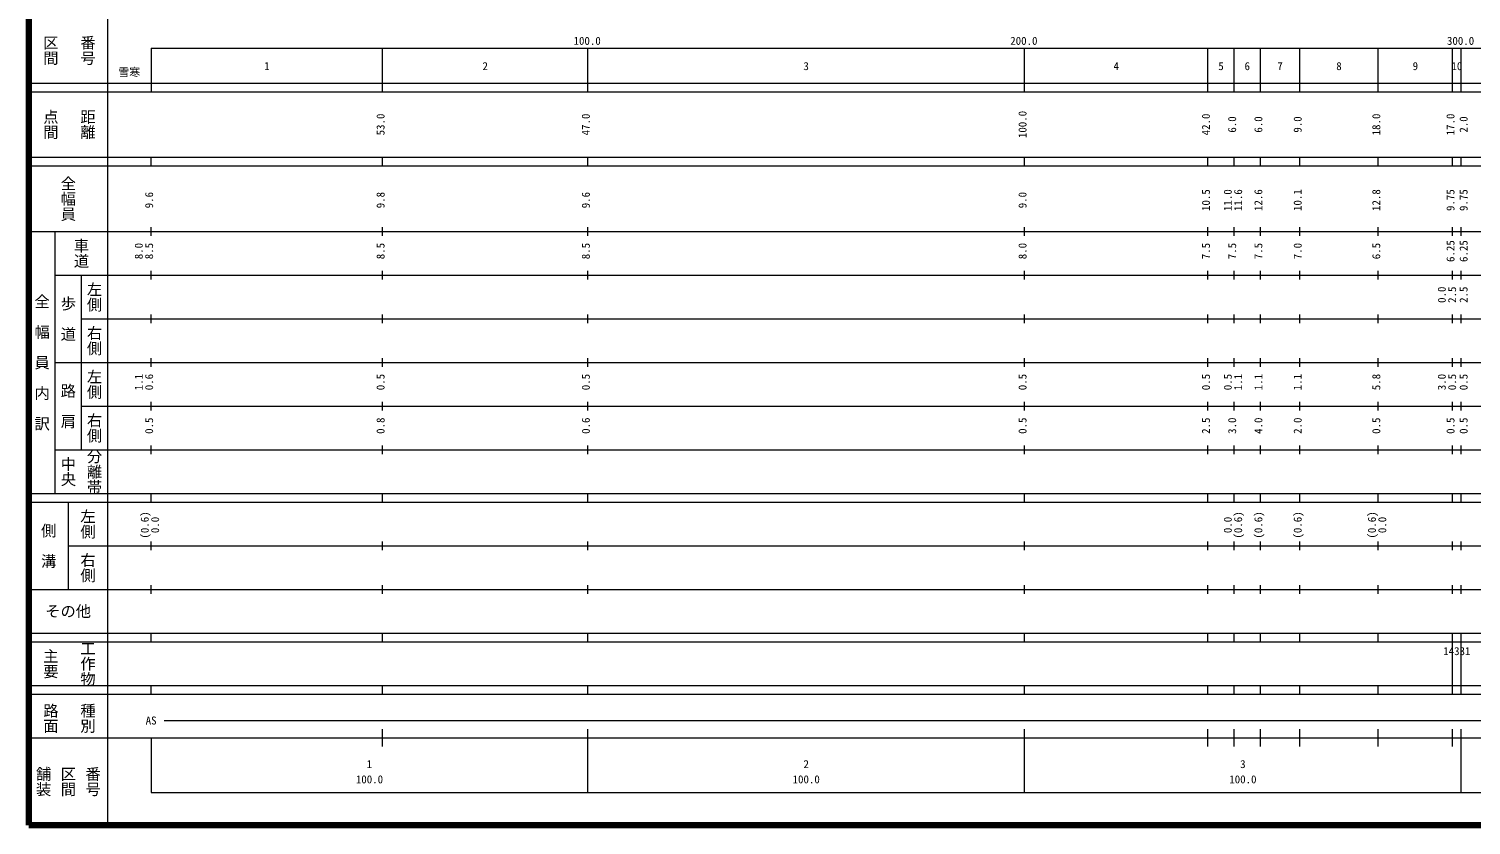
# Model space of a CAD drawing. Units: millimetres on the paper, enlarged 1000 times. Extents: x 40000 to 680000, y 20000 to 380000.
# Drawn here: x 40000 to 370268, y 20000 to 202409 of the extents above; entities that cross this region are included whole.
import ezdxf
from ezdxf.enums import TextEntityAlignment as Align

# ---------------------------------------------------------------- set-up
doc = ezdxf.new("R2010")
doc.units = ezdxf.units.MM
doc.header["$LTSCALE"] = 1000
doc.layers.add('M-TTL', color=2, linetype='Continuous', lineweight=140)
doc.layers.add('M-TTL-BAND', color=7, linetype='Continuous', lineweight=13)
doc.styles.add('@ＭＳ ゴシック', font='')
doc.styles.add('ＭＳ ゴシック', font='')
doc.styles.get('@ＭＳ ゴシック').set_extended_font_data('@MS Gothic')
doc.styles.get('ＭＳ ゴシック').set_extended_font_data('MS Gothic')

msp = doc.modelspace()

# ---------------------------------------------------------------- linework, layer by layer
at = {"layer": 'M-TTL'}
for p, q in [((40000, 380000), (40000, 20000)), ((40000, 20000), (680000, 20000))]:
    msp.add_line(p, q, dxfattribs=at)
at = {"layer": 'M-TTL-BAND'}
for p, q in [((58000, 370000), (58000, 20000)), ((68000, 198000), (579000, 198000)), ((68000, 198000), (68000, 188000)), ((121000, 188000), (121000, 198000)), ((168000, 188000), (168000, 198000)), ((268000, 188000), (268000, 198000)), ((310000, 188000), (310000, 198000)), ((316000, 188000), (316000, 198000)), ((322000, 188000), (322000, 198000)), ((331000, 188000), (331000, 198000)), ((349000, 188000), (349000, 198000)), ((366000, 188000), (366000, 198000)), ((368000, 188000), (368000, 198000)), ((40000, 190000), (579000, 190000)), ((40000, 188000), (579000, 188000)), ((40000, 173000), (579000, 173000)), ((68000, 171000), (68000, 173000)), ((121000, 171000), (121000, 173000)), ((168000, 171000), (168000, 173000)), ((268000, 171000), (268000, 173000)), ((310000, 171000), (310000, 173000)), ((316000, 171000), (316000, 173000)), ((322000, 171000), (322000, 173000)), ((331000, 171000), (331000, 173000)), ((349000, 171000), (349000, 173000)), ((366000, 171000), (366000, 173000)), ((368000, 171000), (368000, 173000)), ((40000, 171000), (579000, 171000)), ((40000, 156000), (579000, 156000)), ((46000, 96000), (46000, 156000)), ((68000, 155000), (68000, 157000)), ((121000, 155000), (121000, 157000)), ((168000, 155000), (168000, 157000)), ((268000, 155000), (268000, 157000)), ((310000, 155000), (310000, 157000)), ((316000, 155000), (316000, 157000)), ((322000, 155000), (322000, 157000)), ((331000, 155000), (331000, 157000)), ((349000, 155000), (349000, 157000)), ((366000, 155000), (366000, 157000)), ((368000, 155000), (368000, 157000)), ((46000, 146000), (579000, 146000)), ((52000, 146000), (52000, 106000)), ((68000, 145000), (68000, 147000)), ((121000, 145000), (121000, 147000)), ((168000, 145000), (168000, 147000)), ((268000, 145000), (268000, 147000)), ((310000, 145000), (310000, 147000)), ((316000, 145000), (316000, 147000)), ((322000, 145000), (322000, 147000)), ((331000, 145000), (331000, 147000)), ((349000, 145000), (349000, 147000)), ((366000, 145000), (366000, 147000)), ((368000, 145000), (368000, 147000)), ((52000, 136000), (579000, 136000)), ((68000, 135000), (68000, 137000)), ((121000, 135000), (121000, 137000)), ((168000, 135000), (168000, 137000)), ((268000, 135000), (268000, 137000)), ((310000, 135000), (310000, 137000)), ((316000, 135000), (316000, 137000)), ((322000, 135000), (322000, 137000)), ((331000, 135000), (331000, 137000)), ((349000, 135000), (349000, 137000)), ((366000, 135000), (366000, 137000)), ((368000, 135000), (368000, 137000)), ((46000, 126000), (579000, 126000)), ((68000, 125000), (68000, 127000)), ((121000, 125000), (121000, 127000)), ((168000, 125000), (168000, 127000)), ((268000, 125000), (268000, 127000)), ((310000, 125000), (310000, 127000)), ((316000, 125000), (316000, 127000)), ((322000, 125000), (322000, 127000)), ((331000, 125000), (331000, 127000)), ((349000, 125000), (349000, 127000)), ((366000, 125000), (366000, 127000)), ((368000, 125000), (368000, 127000)), ((52000, 116000), (579000, 116000)), ((68000, 115000), (68000, 117000)), ((121000, 115000), (121000, 117000)), ((168000, 115000), (168000, 117000)), ((268000, 115000), (268000, 117000)), ((310000, 115000), (310000, 117000)), ((316000, 115000), (316000, 117000)), ((322000, 115000), (322000, 117000)), ((331000, 115000), (331000, 117000)), ((349000, 115000), (349000, 117000)), ((366000, 115000), (366000, 117000)), ((368000, 115000), (368000, 117000)), ((46000, 106000), (579000, 106000)), ((68000, 105000), (68000, 107000)), ((121000, 105000), (121000, 107000)), ((168000, 105000), (168000, 107000)), ((268000, 105000), (268000, 107000)), ((310000, 105000), (310000, 107000)), ((316000, 105000), (316000, 107000)), ((322000, 105000), (322000, 107000)), ((331000, 105000), (331000, 107000)), ((349000, 105000), (349000, 107000)), ((366000, 105000), (366000, 107000)), ((368000, 105000), (368000, 107000)), ((40000, 96000), (579000, 96000)), ((68000, 94000), (68000, 96000)), ((121000, 94000), (121000, 96000)), ((168000, 94000), (168000, 96000)), ((268000, 94000), (268000, 96000)), ((310000, 94000), (310000, 96000)), ((316000, 94000), (316000, 96000)), ((322000, 94000), (322000, 96000)), ((331000, 94000), (331000, 96000)), ((349000, 94000), (349000, 96000)), ((366000, 94000), (366000, 96000)), ((368000, 94000), (368000, 96000)), ((40000, 94000), (579000, 94000)), ((49000, 94000), (49000, 74000)), ((49000, 84000), (579000, 84000)), ((68000, 83000), (68000, 85000)), ((121000, 83000), (121000, 85000)), ((168000, 83000), (168000, 85000)), ((268000, 83000), (268000, 85000)), ((310000, 83000), (310000, 85000)), ((316000, 83000), (316000, 85000)), ((322000, 83000), (322000, 85000)), ((331000, 83000), (331000, 85000)), ((349000, 83000), (349000, 85000)), ((366000, 83000), (366000, 85000)), ((368000, 83000), (368000, 85000)), ((40000, 74000), (579000, 74000)), ((68000, 73000), (68000, 75000)), ((121000, 73000), (121000, 75000)), ((168000, 73000), (168000, 75000)), ((268000, 73000), (268000, 75000)), ((310000, 73000), (310000, 75000)), ((316000, 73000), (316000, 75000)), ((322000, 73000), (322000, 75000)), ((331000, 73000), (331000, 75000)), ((349000, 73000), (349000, 75000)), ((366000, 73000), (366000, 75000)), ((368000, 73000), (368000, 75000)), ((40000, 64000), (579000, 64000)), ((68000, 62000), (68000, 64000)), ((121000, 62000), (121000, 64000)), ((168000, 62000), (168000, 64000)), ((268000, 62000), (268000, 64000)), ((310000, 62000), (310000, 64000)), ((316000, 62000), (316000, 64000)), ((322000, 62000), (322000, 64000)), ((331000, 62000), (331000, 64000)), ((349000, 62000), (349000, 64000)), ((366000, 62000), (366000, 64000)), ((368000, 62000), (368000, 64000)), ((40000, 62000), (579000, 62000)), ((366000, 52000), (366000, 62000)), ((368000, 52000), (368000, 62000)), ((368000, 52000), (368000, 62000)), ((40000, 52000), (579000, 52000)), ((40000, 50000), (579000, 50000)), ((68000, 50000), (68000, 52000)), ((121000, 50000), (121000, 52000)), ((168000, 50000), (168000, 52000)), ((268000, 50000), (268000, 52000)), ((310000, 50000), (310000, 52000)), ((316000, 50000), (316000, 52000)), ((322000, 50000), (322000, 52000)), ((331000, 50000), (331000, 52000)), ((349000, 50000), (349000, 52000)), ((366000, 50000), (366000, 52000)), ((368000, 50000), (368000, 52000)), ((71000, 44000), (565000, 44000)), ((40000, 40000), (579000, 40000)), ((68000, 40000), (68000, 27500)), ((121000, 38000), (121000, 42000)), ((168000, 27500), (168000, 42000)), ((268000, 27500), (268000, 42000)), ((310000, 38000), (310000, 42000)), ((316000, 38000), (316000, 42000)), ((322000, 38000), (322000, 42000)), ((331000, 38000), (331000, 42000)), ((349000, 38000), (349000, 42000)), ((366000, 38000), (366000, 42000)), ((368000, 27500), (368000, 42000)), ((68000, 27500), (579000, 27500))]:
    msp.add_line(p, q, dxfattribs=at)

# ---------------------------------------------------------------- texts
at = {"layer": 'M-TTL-BAND', "style": '@ＭＳ ゴシック'}
for s, p in [('区間', (45000, 197500)), ('番号', (53500, 197500)), ('点間', (45000, 180500)), ('距離', (53500, 180500)), ('全幅員', (49000, 163500)), ('車道', (52000, 151000)), ('左側', (55000, 141000)), ('全\u3000幅\u3000員\u3000内\u3000訳', (43000, 126000)), ('歩\u3000道', (49000, 136000)), ('右側', (55000, 131000)), ('左側', (55000, 121000)), ('路\u3000肩', (49000, 116000)), ('右側', (55000, 111000)), ('分離帯', (55000, 101000)), ('中央', (49000, 101000)), ('左側', (53500, 89000)), ('側\u3000溝', (44500, 84000)), ('右側', (53500, 79000)), ('主要', (45000, 57000)), ('工作物', (53500, 57000)), ('路面', (45000, 44500)), ('種別', (53500, 44500)), ('舗装', (43333, 30000)), ('区間', (49000, 30000)), ('番号', (54667, 30000))]:
    msp.add_text(s, height=2566, rotation=270, dxfattribs=at).set_placement(p, align=Align.MIDDLE_CENTER)
at = {"layer": 'M-TTL-BAND', "style": 'ＭＳ ゴシック'}
for s, p in [('100.0', (167844, 198195)), ('200.0', (267844, 198195)), ('300.0', (367844, 198195)), ('1', (94500, 192405)), ('2', (144500, 192405)), ('3', (218000, 192405)), ('4', (289000, 192405)), ('5', (313000, 192405)), ('6', (319000, 192405)), ('7', (326500, 192405)), ('8', (340000, 192405)), ('9', (357500, 192405)), ('10', (367000, 192405)), ('AS', (68000, 42500)), ('1', (118000, 32523)), ('2', (218000, 32523)), ('3', (318000, 32523)), ('100.0', (118000, 29033)), ('100.0', (218000, 29033)), ('100.0', (318000, 29033))]:
    msp.add_text(s, height=1833, dxfattribs=at).set_placement(p, align=Align.BOTTOM_CENTER)
msp.add_text('雪寒', height=1833, dxfattribs=at).set_placement((65500, 191000), align=Align.BOTTOM_RIGHT)
for s, p in [('53.0', (122000, 180500)), ('47.0', (169000, 180500)), ('100.0', (269000, 180500)), ('42.0', (311000, 180500)), ('6.0', (317000, 180500)), ('6.0', (323000, 180500)), ('9.0', (332000, 180500)), ('18.0', (350000, 180500)), ('17.0', (367000, 180500)), ('2.0', (370000, 180500)), ('10.5', (311000, 163174)), ('11.0', (316000, 163174)), ('11.6', (318370, 163174)), ('12.6', (323000, 163174)), ('10.1', (332000, 163174)), ('12.8', (350000, 163174)), ('9.75', (367000, 163174)), ('9.75', (370000, 163174)), ('9.6', (69000, 163174)), ('9.8', (122000, 163174)), ('9.6', (169000, 163174)), ('9.0', (269000, 163174)), ('8.0', (66630, 151500)), ('8.5', (69000, 151500)), ('8.5', (122000, 151500)), ('8.5', (169000, 151500)), ('8.0', (269000, 151500)), ('7.5', (311000, 151500)), ('7.5', (317000, 151500)), ('7.5', (323000, 151500)), ('7.0', (332000, 151500)), ('6.5', (350000, 151500)), ('6.25', (367000, 151500)), ('6.25', (370000, 151500)), ('0.0', (365000, 141500)), ('2.5', (367370, 141500)), ('2.5', (370000, 141500)), ('1.1', (66630, 121500)), ('0.6', (69000, 121500)), ('0.5', (122000, 121500)), ('0.5', (169000, 121500)), ('0.5', (269000, 121500)), ('0.5', (311000, 121500)), ('0.5', (316000, 121500)), ('1.1', (318370, 121500)), ('1.1', (323000, 121500)), ('1.1', (332000, 121500)), ('5.8', (350000, 121500)), ('3.0', (365000, 121500)), ('0.5', (367370, 121500)), ('0.5', (370000, 121500)), ('0.5', (69000, 111500)), ('0.8', (122000, 111500)), ('0.6', (169000, 111500)), ('0.5', (269000, 111500)), ('2.5', (311000, 111500)), ('3.0', (317000, 111500)), ('4.0', (323000, 111500)), ('2.0', (332000, 111500)), ('0.5', (350000, 111500)), ('0.5', (367000, 111500)), ('0.5', (370000, 111500)), ('(0.6)', (68000, 88764)), ('0.0', (70370, 88764)), ('0.0', (316000, 88764)), ('(0.6)', (318370, 88764)), ('(0.6)', (323000, 88764)), ('(0.6)', (332000, 88764)), ('(0.6)', (349000, 88764)), ('0.0', (351370, 88764))]:
    msp.add_text(s, height=1833, rotation=90, dxfattribs=at).set_placement(p, align=Align.BOTTOM_CENTER)
msp.add_text('その他', height=2566, dxfattribs=at).set_placement((49000, 69000), align=Align.MIDDLE_CENTER)
msp.add_text('14331', height=1833, dxfattribs=at).set_placement((363875, 58405), align=Align.BOTTOM_LEFT)

doc.saveas('drawing.dxf')
